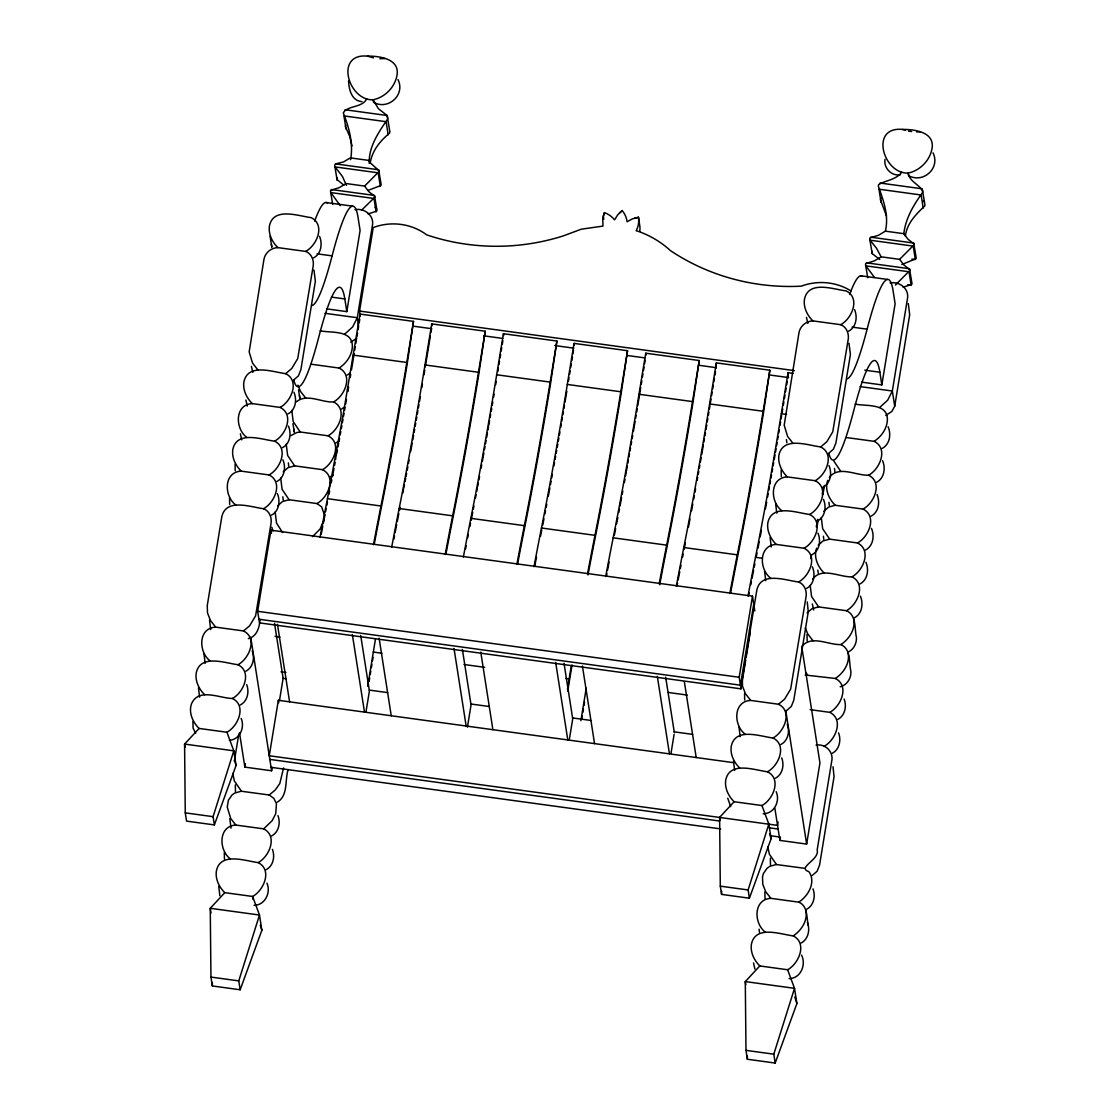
<?xml version="1.0" encoding="UTF-8"?>
<svg xmlns="http://www.w3.org/2000/svg" width="1119" height="1119" viewBox="0 0 1119 1119"><rect width="100%" height="100%" fill="white"/><g stroke="black" fill="none" stroke-linecap="round" stroke-linejoin="round"><path stroke-width="1.5" d="M253.062 899.424L252.6 896.459C263.832 890.416 272.63 869.855 258.195 862.609C245.509 861.029 220.247 851.517 216.359 871.086C215.226 879.142 219.142 887.087 224.779 892.654L252.6 896.459L259.482 915.034L261.86 930.253L240.165 989.769L212.344 985.951L212.358 982.482M761.941 805.54C773.201 799.525 781.971 778.922 767.48 771.774C754.821 770.194 729.602 760.696 725.685 780.209C724.566 788.252 728.483 796.182 734.12 801.722L761.941 805.54L768.837 824.102L771.117 838.691L749.408 898.207L721.587 894.389L721.601 890.92M787.622 969.753C798.854 963.697 807.652 943.149 793.231 935.904C780.544 934.309 755.283 924.798 751.381 944.366C750.262 952.423 754.164 960.368 759.801 965.935L787.622 969.753L794.518 988.329L796.896 1003.533L775.187 1063.05L747.366 1059.245L747.38 1055.776M885.031 159.332C883.437 168.088 891.633 176.396 900.417 174.774M275.148 512.04L276.547 523.188L282.617 532.546M280.701 478.163L282.086 489.325L289.122 499.745L316.943 503.55L321.657 506.893L324.622 515.383M286.24 444.285L287.639 455.447L294.661 465.868L322.482 469.672C336.973 476.876 328.189 497.493 316.943 503.55M291.793 410.421L293.192 421.569L300.214 431.99L328.035 435.795C342.526 443.012 333.742 463.63 322.482 469.672M810.184 585.335L811.569 596.483L818.604 606.904L846.426 610.708C856.72 615.142 854.329 628.57 856.455 637.564C856.692 643.201 853.993 648.992 848.887 651.678M821.276 517.579L822.675 528.727L829.697 539.148L857.518 542.967C872.009 550.17 863.225 570.788 851.965 576.831C839.614 577.404 822.129 566.648 812.646 579.096M192.944 721.503L193.069 728.063L195.671 733.365M198.469 687.737L199.602 697.151M204.008 653.972L205.141 663.385M209.533 620.206L210.666 629.619M229.549 497.969L229.675 504.529M235.074 464.203L235.214 470.763M218.737 886.29L219.856 895.746M224.318 852.524L224.443 859.098M229.857 818.716L230.99 828.158M733.504 761.018L734.637 770.445M739.03 727.252L740.163 736.68M744.555 693.486L744.694 700.06M764.585 571.249L765.718 580.677M770.11 537.484L771.243 546.911M775.635 503.718L776.768 513.145M781.16 469.952L781.3 476.526M764.878 892.011L765.018 898.585M807.009 634.417L807.135 641.005M867.729 277.694L865.56 264.671A1.916 1.413 80.5 0 1 865.742 263.594L874.415 260.853L881.157 256.824L899.62 259.356L913.845 245.047A1.916 1.175 -67.5 0 0 914.013 243.97L907.957 239.214L903.83 233.689C905.523 218.429 913.608 205.001 922.364 192.832A3.958 2.42 -67.5 0 0 922.727 191.181C919.734 184.719 909.467 181.726 908.166 173.067C883.171 174.172 869.337 126.125 902.557 129.426C914.643 129.258 935.47 132.112 931.931 149.121C929.581 160.814 919.86 170.661 908.166 173.067L908.558 175.599C923.189 183.838 940.659 168.116 932.994 152.827M745.688 660.266L741.002 688.842L259.482 622.877L257.664 611.31L270.952 530.182L752.486 596.147L754.793 610.904M234.347 761.186L238.795 734.036M260 619.339C259.594 627.102 256.978 636.683 248.278 638.641M235.34 784.895L235.452 791.595M272.169 767.41L271.609 770.781L244.865 767.116L245.411 763.745M258.195 862.609C269.371 856.539 278.044 836.061 263.664 828.857L235.843 825.053L230.668 818.409L227.255 807.135L228.388 800.225L232.123 794.882L234.822 793.021L241.396 791.175L234.347 780.908L232.71 773.425M733.658 762.668L278.351 700.298L269.259 755.759L777.551 825.388L778.097 822.017M279.484 700.522L283.121 678.282L274.505 623.241M326.748 308.872L346.806 311.628L360.094 230.5L358.108 217.813A264.63 23.443 -82.2 0 0 332.091 255.873A264.63 23.443 -82.2 0 1 311.669 305.599M263.664 828.857L272.211 820.633L275.708 813.765L276.449 803.68L273.861 798.379L269.217 794.994L275.302 789.944L279.806 783.524L283.569 767.928M360.318 315.978L359.549 311.054L373.228 227.549A54.915 52.453 -8.9 0 1 426.731 234.878A211.057 201.602 -8.9 0 0 563.319 235.885L581.321 229.185L602.959 226.094L602.763 218.485L604.442 212.624A23.317 22.268 -8.9 0 1 614.569 219.842L617.66 214.89L622.178 210.582A23.317 22.268 -8.9 0 1 627.102 221.73L632.347 218.89L638.459 217.282L639.704 225.213A23.317 22.268 -8.9 0 1 639.774 231.367M319.992 537.386A522.475 46.299 -82.2 0 1 327.461 498.682L342.68 417.541L360.024 314.075L413.526 321.391L407.106 364.36A522.475 46.299 -82.2 0 1 381.257 507.914A522.475 46.299 -82.2 0 0 374.725 541.666L374.222 544.324M354.163 353.618L353.45 357.968L353.142 356.066M354.723 350.191L355.282 346.778M355.842 343.365L356.401 339.952M356.961 336.525L357.52 333.112M358.08 329.699L358.639 326.272L357.297 317.726L372.277 226.22C374.795 215.995 364.976 207.854 355.031 209.645M359.199 322.845L359.758 319.405M288.17 769.564C284.646 779.957 288.478 795.749 277.204 802.183M373.494 544.715A522.475 46.299 -82.2 0 1 380.964 506.012A522.475 46.299 -82.2 0 0 387.51 472.274L389.678 460.664A522.475 46.299 -82.2 0 0 404.7 375.173L413.526 321.391M367.717 686.283L373.326 652.069A522.475 46.299 -82.2 0 1 375.424 639.341M369.13 681.345L369.69 677.918M370.249 674.505L370.809 671.078M371.382 667.651L371.942 664.238M372.501 660.811L373.061 657.385M366.039 711.53L369.41 690.996L360.71 635.452M391.678 547.205A522.475 46.299 -82.2 0 1 399.161 508.516A522.475 46.299 -82.2 0 0 405.693 474.764L407.875 463.154A522.475 46.299 -82.2 0 0 422.898 377.676L431.724 323.895L485.226 331.224L478.792 374.18A522.475 46.299 -82.2 0 1 452.957 517.733A522.475 46.299 -82.2 0 0 446.425 551.485L445.921 554.143M425.29 366.85L430.339 336.05M430.899 332.637L431.458 329.21M445.194 554.534A522.475 46.299 -82.2 0 1 452.663 515.831A522.475 46.299 -82.2 0 0 459.196 482.093L461.378 470.484A522.475 46.299 -82.2 0 0 476.4 385.006L485.226 331.224M463.378 557.024A522.475 46.299 -82.2 0 1 470.847 518.335A522.475 46.299 -82.2 0 0 477.393 484.583L479.561 472.987A522.475 46.299 -82.2 0 0 494.584 387.496L503.41 333.714L556.912 341.043L550.492 383.999A522.475 46.299 -82.2 0 1 524.657 527.567A522.475 46.299 -82.2 0 0 518.111 561.304L517.607 563.962M497.829 371.536L498.389 368.123M498.948 364.696L499.508 361.269M500.067 357.856L500.627 354.429M501.186 351.016L501.746 347.589M502.305 344.162L502.865 340.749M467.42 727.168L471.057 704.928L462.371 649.37M516.88 564.354A522.475 46.299 -82.2 0 1 524.349 525.664A522.475 46.299 -82.2 0 0 530.896 491.912L533.064 480.317A522.475 46.299 -82.2 0 0 548.086 394.825L556.912 341.043M534.001 566.704A522.475 46.299 -82.2 0 1 541.47 528A522.475 46.299 -82.2 0 0 548.016 494.262L550.184 482.653A522.475 46.299 -82.2 0 0 565.221 397.161L574.033 343.379L627.535 350.709L621.115 393.678A522.475 46.299 -82.2 0 1 595.28 537.232A522.475 46.299 -82.2 0 0 588.734 570.97L587.993 574.97M568.452 381.215L569.011 377.788M569.571 374.375L570.13 370.948M570.69 367.522L571.249 364.109M571.809 360.682L572.368 357.255M572.928 353.842L573.487 350.415M567.459 689.15L569.137 678.897A522.475 46.299 -82.2 0 1 571.236 666.169M567.753 691.052L571.543 668.071A522.475 46.299 -82.2 0 1 572.061 664.91M587.503 574.033A522.475 46.299 -82.2 0 1 594.972 535.33A522.475 46.299 -82.2 0 0 601.518 501.592L603.701 489.982A522.475 46.299 -82.2 0 0 618.723 404.491L627.535 350.709M569.347 739.379L572.718 718.846L564.032 663.301M580.887 720.734L586.216 688.227M581.74 719.209L582.3 715.796M582.873 712.369L583.433 708.942M583.992 705.529L584.552 702.103M605.701 576.523A522.475 46.299 -82.2 0 1 613.17 537.819A522.475 46.299 -82.2 0 0 619.716 504.082L621.884 492.472A522.475 46.299 -82.2 0 0 636.907 406.98L645.733 353.198L699.235 360.528L692.815 403.497A522.475 46.299 -82.2 0 1 666.966 547.051A522.475 46.299 -82.2 0 0 660.434 580.789L659.678 584.789M640.711 387.608L639.299 396.168A522.475 46.299 -82.2 0 1 637.732 405.721M641.271 384.195L641.83 380.768M642.39 377.341L642.949 373.928M643.509 370.501L644.068 367.088M644.628 363.661L645.187 360.234M659.203 583.852A522.475 46.299 -82.2 0 1 666.672 545.149A522.475 46.299 -82.2 0 0 673.218 511.411L675.386 499.801A522.475 46.299 -82.2 0 0 690.409 414.31L699.235 360.528M676.324 586.188A522.475 46.299 -82.2 0 1 683.793 547.499A522.475 46.299 -82.2 0 0 690.339 513.761L692.507 502.151A522.475 46.299 -82.2 0 0 707.53 416.66L716.356 362.878L769.858 370.207L763.438 413.163A522.475 46.299 -82.2 0 1 737.589 556.73A522.475 46.299 -82.2 0 0 731.057 590.468L730.553 593.126M710.495 402.42L711.055 398.993M711.614 395.58L712.174 392.154M712.733 388.727L713.293 385.314M713.852 381.887L714.412 378.474M714.971 375.047L715.531 371.62M716.09 368.207L716.356 362.878M671.008 753.311L674.086 734.484M729.826 593.518A522.475 46.299 -82.2 0 1 737.295 554.828A522.475 46.299 -82.2 0 0 743.841 521.09L746.009 509.481A522.475 46.299 -82.2 0 0 761.032 423.989L769.858 370.207M748.01 596.007A522.475 46.299 -82.2 0 1 755.493 557.318A522.475 46.299 -82.2 0 0 762.025 523.58L764.207 511.97A522.475 46.299 -82.2 0 0 779.23 426.479L788.056 372.697L793.231 373.41M782.181 412.24L782.74 408.813M783.3 405.4L783.859 401.973M784.419 398.546L784.979 395.133M785.552 391.706L786.111 388.293M786.671 384.866L787.23 381.439M787.79 378.026L788.056 372.697M741.002 688.842L739.197 677.275L752.486 596.147M753.716 604.078L740.442 685.192L258.909 619.241M746.233 656.909L750.094 633.382L749.52 629.731M770.376 858.175L770.473 864.875M801.722 646.488L819.933 762.948L806.645 844.076L779.901 840.411L780.447 837.026M801.12 943.051C807.47 939.736 809.778 931.847 808.212 925.189C806.491 917.398 807.862 905.719 798.7 902.152L770.879 898.333L765.69 891.689L762.752 884.178L762.515 876.82L763.424 873.519L767.144 868.176L769.844 866.316L776.418 864.469L769.382 854.189L767.746 846.705M861.77 382.152L881.842 384.908L895.116 303.781L893.144 291.108A264.63 23.443 -82.2 0 0 867.113 329.168A264.63 23.443 -82.2 0 1 846.705 378.893M798.7 902.152C808.226 896.151 816.338 882.108 808.897 871.659C796.42 867.645 819.905 859.882 817.178 849.894L831.669 761.452C833.963 752.094 825.598 743.506 816.045 745.1M885.758 415.485L891.871 411.428L894.71 406.225L909.691 314.733L908.292 303.571M351.506 369.76L353.17 359.647M350.177 377.635L350.709 374.487M879.772 259.496L872.177 253.621L869.757 239.004A1.916 1.413 80.5 0 1 869.953 237.927L878.625 235.2L885.353 231.157C889.129 215.715 883.451 200.427 878.331 186.23A3.958 2.923 80.5 0 1 878.709 184.621C885.549 180.271 896.263 179.907 901.746 172.186M348.61 386.908L347.841 391.454L347.533 389.552M345.659 404.127L346.456 399.497M343.505 416.394L344.051 413.331M344.582 410.281L345.114 407.218M341.337 428.605L341.854 425.682M342.4 422.632L342.973 419.443M338.959 441.767L339.575 438.354M340.19 434.941L340.819 431.528M336.791 453.559L337.406 450.202M338.022 446.831L338.651 443.474M334.581 465.336L335.154 462.315M335.714 459.294L335.98 454.37M534.728 566.312L535.232 563.64A522.475 46.299 -82.2 0 1 536.477 557.094M606.428 576.131L606.932 573.474M677.051 585.797L677.554 583.139M748.751 595.616L749.24 592.958M816.283 526.909L817.709 519.3M332.427 476.652L333.994 468.483M331.224 482.904L331.825 479.827M329 494.276L329.629 491.115M332.707 204.399L330.525 191.391A1.916 1.413 80.5 0 1 330.72 190.3L339.393 187.572L346.121 183.544L364.598 186.076L378.809 171.766A1.916 1.175 -67.5 0 0 378.977 170.675L370.235 162.801C372.221 150.575 380.278 140.742 389.468 133.231A3.958 2.923 80.5 0 0 389.846 131.622L387.132 115.509L378.418 108.697L373.131 99.773C348.149 100.892 334.315 52.845 367.522 56.132C379.621 55.964 400.434 58.831 396.909 75.84C394.545 87.534 384.838 97.367 373.131 99.773L373.536 102.319C388.167 110.557 405.624 94.835 397.972 79.547M905.369 236.067C906.866 223.366 916.153 214.163 924.686 206.008A3.958 2.923 80.5 0 0 924.867 204.329L922.168 188.803L880.01 183.026M324.076 519.957L319.992 529.147L312.467 536.644M827.724 480.387C824.521 489.255 828.829 499.004 835.25 505.27L863.071 509.089C877.548 516.293 868.778 536.91 857.518 542.967M816.632 548.142C813.415 557.01 817.737 566.76 824.144 573.026M199.098 728.441L184.579 744.079L185.264 812.856L186.551 821.108L214.372 824.913L213.086 816.674L233.801 750.821L226.919 732.246L199.098 728.441C192.692 722.203 188.356 712.467 191.573 703.613C198.804 687.472 219.911 698.354 232.444 698.48C246.935 705.627 238.165 726.245 226.919 732.246M240.165 989.769L238.767 980.887L259.482 915.034L210.26 908.292L210.945 977.069L212.344 985.951M749.408 898.207L748.121 889.955L768.837 824.102M775.187 1063.05L773.802 1054.168L794.518 988.329L745.296 981.587L745.981 1050.363L747.366 1059.245M604.442 212.624L603.295 216.009L603.798 219.184M214.372 824.913L236.081 765.41L233.801 750.821L184.579 744.079L185.069 747.254M881.073 197.741L880.835 198.301A3.958 2.42 -67.5 0 0 880.485 199.951L886.514 215.883M872.205 251.341L872.093 251.621A1.916 1.175 -67.5 0 0 871.897 252.698L872.177 253.621M337.323 177.781L337.057 178.327A1.916 1.175 -67.5 0 0 336.875 179.418L343.827 185.181M895.424 285.023L909.635 270.714A1.916 1.175 -67.5 0 0 909.803 269.623L903.76 264.881L899.62 259.356M361.549 210.218L374.613 197.42A1.916 1.175 -67.5 0 0 374.781 196.343L368.724 191.587L364.598 186.076M283.163 471.938L288.031 467.658L294.661 465.868M277.624 505.816L282.492 501.536L289.122 499.745M829.291 477.477C838.774 465.028 856.259 475.785 868.61 475.211C883.101 482.415 874.317 503.032 863.071 509.089M823.738 511.355L828.619 507.061L835.25 505.27M818.199 545.233L823.066 540.939L829.697 539.148M807.107 612.974L811.974 608.694L818.604 606.904M801.554 646.852C811.037 634.403 828.522 645.159 840.873 644.586C851.167 649.02 848.775 662.448 850.902 671.442C851.321 678.254 846.971 685.108 840.201 686.786M224.779 892.654L210.26 908.292L211.001 913.048M721.587 894.389L720.3 886.15L719.601 817.36L734.12 801.722M759.801 965.935L745.296 981.587L745.786 984.748M356.849 338.148L350.723 342.204M366.71 98.892C361.969 108.151 347.31 105.214 343.309 112.935C349.128 127.664 353.478 143.68 350.597 159.667M619.422 212.988L622.178 210.582M368.095 190.384L380.95 185.46A1.916 1.413 80.5 0 0 381.117 184.369L378.684 169.78L335.588 163.878L334.917 164.647A1.916 1.413 80.5 0 0 334.735 165.724L337.155 180.327M368.137 213.911L376.753 211.113A1.916 1.413 80.5 0 0 376.921 210.022L374.473 195.433L331.392 189.531M311.306 364.234L339.127 368.053C346.498 363.199 352.261 355.059 352.359 346.009C352.219 329.601 330.832 333.126 320.132 330.804M296.423 401.763C307.096 393.035 321.643 402.742 333.588 401.931C344.834 395.874 353.618 375.257 339.127 368.053M328.035 435.795C339.295 429.752 348.065 409.134 333.588 401.931M846.342 437.529L874.163 441.334C881.534 436.494 887.297 428.339 887.395 419.289C887.255 402.896 865.868 406.421 855.154 404.099M868.61 475.211C879.87 469.155 888.654 448.537 874.163 441.334M846.426 610.708C857.672 604.666 866.456 584.048 851.965 576.831M840.873 644.586C849.041 639.243 855.559 629.451 853.727 619.366M805.176 675.023L835.334 678.464C843.488 673.106 850.02 663.329 848.174 653.244M810.142 709.656L829.78 712.341C841.04 706.285 849.825 685.667 835.334 678.464M824.227 746.219C835.487 740.163 844.272 719.545 829.78 712.341M793.231 935.904C801.33 930.546 807.778 920.797 805.946 910.768M305.655 251.411C316.901 245.411 325.685 224.793 311.18 217.645C298.535 216.079 273.302 206.581 269.399 226.08C268.28 234.137 272.197 242.054 277.834 247.607L305.655 251.411C311.669 253.635 314.257 260.615 313.096 266.588L297.724 358.556L291.737 368.529L285.639 373.648C272.98 372.081 247.761 362.584 243.858 382.083C242.725 390.139 246.642 398.07 252.293 403.609L280.114 407.414C294.605 414.562 285.821 435.179 274.575 441.18C261.93 439.613 236.696 430.116 232.794 449.614C231.675 457.671 235.591 465.588 241.228 471.141L269.05 474.946C283.541 482.093 274.77 502.711 263.524 508.711C250.866 507.145 225.646 497.647 221.744 517.146L207.253 605.617L207.505 612.96L210.442 620.458L215.687 627.144L243.508 630.948C257.999 638.096 249.215 658.713 237.969 664.714C225.325 663.147 200.091 653.65 196.189 673.148C195.07 681.205 198.986 689.136 204.623 694.675M280.114 407.414C291.36 401.413 300.13 380.796 285.639 373.648M269.05 474.946C280.296 468.945 289.08 448.327 274.575 441.18M243.508 630.948L249.607 625.829L255.594 615.856L270.966 523.888C272.113 517.915 269.539 510.935 263.524 508.711M232.444 698.48C243.69 692.479 252.474 671.862 237.969 664.714M840.691 324.692C851.937 318.691 860.707 298.074 846.216 290.94C833.557 289.359 808.338 279.862 804.435 299.374C803.302 307.417 807.219 315.348 812.87 320.887L840.691 324.692C846.705 326.93 849.279 333.896 848.132 339.882L832.76 431.85L826.773 441.809L820.675 446.943C808.016 445.376 782.782 435.864 778.88 455.377C777.761 463.42 781.677 471.351 787.314 476.89L815.136 480.708C829.641 487.856 820.856 508.46 809.61 514.474C796.952 512.894 771.732 503.396 767.83 522.909C766.697 530.952 770.613 538.882 776.264 544.421L804.085 548.24C818.576 555.374 809.806 575.991 798.546 582.006C785.902 580.425 760.668 570.928 756.766 590.44L742.275 678.911L742.526 686.241L745.464 693.752L750.709 700.424L778.53 704.243C793.035 711.39 784.251 731.994 773.005 738.008C760.347 736.428 735.127 726.93 731.225 746.443C730.092 754.486 734.008 762.417 739.659 767.956M815.136 480.708C826.381 474.694 835.166 454.09 820.675 446.943M804.085 548.24C815.331 542.225 824.102 521.608 809.61 514.474M778.53 704.243L784.629 699.109L790.629 689.15L805.988 597.182C807.149 591.196 804.561 584.23 798.546 582.006M767.48 771.774C778.726 765.76 787.496 745.156 773.005 738.008M347.142 375.131L349.841 373.27M290.884 435.641L296.731 432.549L300.214 431.99M341.603 409.008L344.302 407.148M336.05 442.886L338.749 441.026M330.511 476.764L333.21 474.904M271.623 835.963C278.841 832.2 280.715 822.731 277.946 815.555M266.084 869.757C273.302 865.994 275.176 856.525 272.407 849.363M882.178 448.425C889.899 444.397 891.297 434.186 888.122 426.759M876.625 482.303C884.346 478.275 885.744 468.064 882.569 460.636M871.086 516.181C878.807 512.152 880.205 501.941 877.03 494.514M865.533 550.044C873.254 546.03 874.652 535.819 871.477 528.378M859.993 583.922C867.715 579.908 869.099 569.697 865.938 562.256M854.44 617.8C862.162 613.785 863.56 603.561 860.385 596.133M837.795 719.433C845.027 715.67 846.901 706.201 844.132 699.025M832.256 753.297C839.474 749.534 841.348 740.065 838.579 732.903M806.645 909.243C813.877 905.481 815.751 896.011 812.981 888.85M313.572 257.888C321.293 253.887 322.678 243.69 319.502 236.277M293.556 380.124L298.423 375.858L300.885 369.648L315.376 281.177L313.977 270.043M288.017 413.89C295.738 409.904 297.136 399.693 293.961 392.279M282.492 447.656C290.213 443.67 291.611 433.459 288.422 426.045M276.966 481.422C284.688 477.435 286.072 467.224 282.897 459.811M271.441 515.188C279.149 511.187 280.547 500.99 277.372 493.577M245.886 671.19C253.104 667.456 254.978 658 252.209 650.852M240.361 704.956C247.579 701.221 249.453 691.766 246.684 684.618M848.594 331.168C856.315 327.182 857.714 316.971 854.538 309.571M828.578 453.419L833.445 449.139L835.921 442.928L850.412 354.457L848.999 343.337M823.052 487.185C830.774 483.184 832.172 472.987 828.983 465.574M817.527 520.95C825.249 516.95 826.633 506.753 823.458 499.34M811.988 554.702C819.709 550.716 821.108 540.519 817.933 533.106M806.463 588.468C814.184 584.482 815.583 574.271 812.394 566.871M786.447 710.719L791.315 706.453L793.777 700.242L808.268 611.757L807.261 601.896M780.922 744.485C788.14 740.75 790.014 731.28 787.23 724.133M775.383 778.251C782.615 774.502 784.489 765.046 781.705 757.899M812.24 875.464L817.094 871.267L819.556 865.113L834.047 776.67L833.026 766.781M344.68 334.175L352.625 326.944L357.297 317.726L325.042 313.306M879.702 407.456L887.661 400.224L892.333 391.007L907.313 299.514C909.817 289.275 900.012 281.135 890.053 282.925M901.83 264.532L915.985 258.741A1.916 1.413 80.5 0 0 916.153 257.65L913.705 243.061L870.624 237.158M903.173 287.205L911.789 284.408A1.916 1.413 80.5 0 0 911.943 283.317L909.509 268.728L866.414 262.825M634.837 218.065L638.459 217.282A23.317 22.268 -8.9 0 1 636.865 229.381L636.151 230.738L638.096 231.297A93.632 89.436 -8.9 0 1 670.337 250.544A211.057 201.602 -8.9 0 0 801.26 286.17A54.915 52.453 -8.9 0 1 850.944 290.898M235.843 825.053C218.149 825.948 218.639 850.076 230.248 858.791M254.055 905.327C265.035 905.285 271.12 892.57 266.937 883.157M770.879 898.333C753.185 899.242 753.66 923.371 765.284 932.071M789.091 978.621C800.714 978.538 806.351 964.774 801.596 955.178M277.834 247.607C271.008 247.789 264.811 253.006 263.874 259.846L249.159 351.912L252.572 363.157L257.818 369.843M252.293 403.609C234.472 404.421 235.018 428.717 246.753 437.375M812.87 320.887C806.03 321.083 799.847 326.3 798.91 333.14L784.195 425.192L787.608 436.452L792.839 443.124M241.228 471.141C223.422 471.952 223.954 496.249 235.703 504.907M787.314 476.89C769.508 477.715 770.054 501.997 781.789 510.656M215.687 627.144C197.867 627.955 198.413 652.251 210.148 660.909M776.264 544.421C758.444 545.233 758.99 569.529 770.725 578.187M229.367 740.302C239.858 739.729 245.075 727.322 241.144 718.384M750.709 700.424C732.903 701.249 733.449 725.532 745.184 734.19M763.228 813.779C774.222 813.793 780.391 801.092 776.18 791.665M335.588 163.878L343.589 161.905L350.317 157.877L368.794 160.409L370.235 162.801M379.859 58.72L385.02 58.538M916.615 131.944L920.056 131.818M908.474 131.119L911.677 131.566M344.974 109.732L387.132 115.509L387.692 117.887A3.958 2.42 -67.5 0 1 387.342 119.551C378.418 132.476 368.487 147.121 369.27 163.458M885.353 231.157L903.83 233.689M911.887 259.062L915.342 259.538L913.244 246.11L870.078 240.193L876.429 248.124L881.157 256.824M325.741 202.483L352.499 206.148M860.777 275.778L887.521 279.442M907.691 284.716L911.132 285.191L909.034 271.777L865.882 265.86L874.317 277.204M317.041 253.817L332.091 255.873M852.063 327.098L867.113 329.168M331.448 297.108L344.82 298.941L346.806 311.628M864.805 370.165L879.856 372.221L881.842 384.908M359.549 311.054L794.308 370.613M860.077 386.587L892.333 391.007L894.71 406.225M412.757 326.105L431.808 328.706M483.772 335.826L502.823 338.442M554.786 345.561L573.837 348.163M627.535 355.52L644.866 357.898M698.55 365.242L715.88 367.619M769.578 374.977L788.629 377.579M353.296 355.129L406.798 362.458M424.996 364.948L478.498 372.277M496.696 374.767L550.198 382.097M567.319 384.446L620.821 391.776M639.005 394.266L692.507 401.595M709.628 403.945L763.13 411.274M781.328 413.764L786.503 414.464M327.461 498.682L380.964 506.012M399.161 508.516L452.663 515.831M470.847 518.335L524.349 525.664M541.47 528L594.972 535.33M613.17 537.819L666.672 545.149M683.793 547.499L737.295 554.828M755.493 557.318L762.389 558.269M257.664 611.31L739.197 677.275M275.106 636.361L280.016 637.033M373.326 652.069L381.943 653.244M463.993 664.49L484.709 667.33M565.682 678.422L569.137 678.897M668.309 692.479L687.29 695.081M281.023 671.806L285.932 672.477M283.121 678.282L286.324 678.715M369.256 690.087L387.65 692.605M470.917 704.005L489.311 706.523M572.578 717.936L590.958 720.454M674.225 731.854L692.619 734.372M269.833 759.409L719.335 820.982M769.466 827.85L778.111 829.025M271.078 767.326L720.58 828.899M770.711 835.767L779.356 836.956M241.382 791.245L269.217 794.994M776.418 864.539L804.239 868.274M185.264 812.856L213.086 816.674M720.3 886.15L748.121 889.955M210.945 977.069L238.767 980.887M745.981 1050.363L773.802 1054.168M361.941 101.619C351.478 100.878 348.96 89.408 348.541 80.848M902.557 129.426L905.509 130.266M367.522 56.132L373.438 57.838M375.173 207.337L376.571 208.833M923.371 201.014L924.21 201.924M840.789 471.407L833.767 460.972M813.051 640.781L807.82 634.067L805.26 627.829M805.596 672.519L807.512 674.659M305.753 398.112L300.521 391.412L297.962 385.16M730.693 806.645L727.728 798.183M345.813 125.006A3.958 2.42 -67.5 0 0 345.449 126.671L349.66 136.252L352.037 145.946M340.246 205.658L330.846 192.58L374.012 198.483L376.11 211.911M807.848 323.377L806.463 317.348M252.796 372.319L251.411 366.291M247.271 406.085L245.886 400.056M241.746 439.851L240.361 433.822M813.681 609.995L812.31 603.938M754.891 969.026L753.507 962.983M769.536 833.711L771.117 838.691M794.798 996.903L796.896 1003.533M234.5 760.416L236.081 765.41M260.279 925.273L261.86 930.253M271.847 527.343L272.994 531.133M807.442 922.643L808.212 925.189M923.203 208.106L921.147 194.986L878.988 189.209L881.045 202.329M785.748 710.495L806.645 844.076M774.852 808.212L779.901 840.411M719.601 817.36L720.104 820.535M645.733 353.198L646.027 355.101M684.352 681.709L696.2 757.535M665.679 677.219L674.365 732.777M657.329 676.324L669.456 753.87M574.033 343.379L574.341 345.281M582.426 666.071L594.553 743.617M555.667 662.406L567.795 739.953M503.41 333.714L503.704 335.616M431.724 323.895L432.018 325.797M480.764 652.139L492.892 729.686M388.167 134.826L386.125 121.691L343.967 115.928L346.009 129.049M454.02 648.474L466.147 726.021M380.306 186.244L378.208 172.83L335.057 166.913L342.484 176.536L346.4 185.32M379.117 638.222L391.244 715.768M352.359 634.557L364.486 712.104M298.521 389.846L299.85 398.336L299.458 395.161M270.085 236.207L271.819 247.229L271.427 244.054M292.968 423.723L294.297 432.214L293.919 429.025M270.952 530.182L271.455 533.357M277.456 624.29L289.583 701.837M278.351 700.298L278.729 702.732M250.726 637.243L271.609 770.781M239.508 732.875L244.865 767.116M834.494 468.441L834.872 471.631M828.941 502.319L829.333 505.494M823.402 536.197L823.78 539.372M817.849 570.075L818.227 573.25M786.447 439.585L786.825 442.76M759.102 929.204L759.479 932.393M288.366 462.902L288.744 466.091M282.827 496.78L283.205 499.969M496.207 381.453A522.475 46.299 -82.2 0 1 495.675 384.642M494.094 394.14A522.475 46.299 -82.2 0 1 493.563 397.287M492.78 402.001A522.475 46.299 -82.2 0 1 492.248 405.134M491.717 408.267A522.475 46.299 -82.2 0 1 491.185 411.386M490.64 414.492A522.475 46.299 -82.2 0 1 490.108 417.597M489.576 420.688A522.475 46.299 -82.2 0 1 488.779 425.318M488.513 426.857A522.475 46.299 -82.2 0 1 487.968 429.934M487.436 432.997A522.475 46.299 -82.2 0 1 486.625 437.571M486.094 440.606A522.475 46.299 -82.2 0 1 485.548 443.642M485.017 446.663A522.475 46.299 -82.2 0 1 484.471 449.67M483.898 452.887A522.475 46.299 -82.2 0 1 482.345 461.42M481.729 464.805A522.475 46.299 -82.2 0 1 481.1 468.176M479.547 476.554A522.475 46.299 -82.2 0 1 478.932 479.883M478.317 483.198A522.475 46.299 -82.2 0 1 477.687 486.485M477.379 488.136A522.475 46.299 -82.2 0 1 476.75 491.409M476.134 494.668A522.475 46.299 -82.2 0 1 475.505 497.927M473.952 505.984A522.475 46.299 -82.2 0 1 473.323 509.173M472.708 512.348A522.475 46.299 -82.2 0 1 471.155 520.237M465.546 549.051A522.475 46.299 -82.2 0 1 466.161 545.792M467.728 537.693A522.475 46.299 -82.2 0 1 468.343 534.49M469.896 526.531A522.475 46.299 -82.2 0 1 470.526 523.37M781.621 415.667A522.475 46.299 -82.2 0 1 781.104 418.856M780.572 422.031A522.475 46.299 -82.2 0 1 780.055 425.206M779.258 429.962A522.475 46.299 -82.2 0 1 778.726 433.123M778.209 436.27A522.475 46.299 -82.2 0 1 777.677 439.417M777.145 442.564A522.475 46.299 -82.2 0 1 776.614 445.698M776.082 448.817A522.475 46.299 -82.2 0 1 775.551 451.936M775.019 455.041A522.475 46.299 -82.2 0 1 774.208 459.685M773.677 462.776A522.475 46.299 -82.2 0 1 773.145 465.854M772.614 468.917A522.475 46.299 -82.2 0 1 772.068 471.98M771.537 475.029A522.475 46.299 -82.2 0 1 770.991 478.079M770.459 481.114A522.475 46.299 -82.2 0 1 769.914 484.135M769.382 487.157A522.475 46.299 -82.2 0 1 768.837 490.164M768.221 493.591A522.475 46.299 -82.2 0 1 767.606 497.004M766.669 502.095A522.475 46.299 -82.2 0 1 765.438 508.851M761.396 530.406A522.475 46.299 -82.2 0 1 760.151 536.91M759.214 541.75A522.475 46.299 -82.2 0 1 757.969 548.156M757.031 552.926A522.475 46.299 -82.2 0 1 756.402 556.087M750.807 584.775A522.475 46.299 -82.2 0 1 751.422 581.53M752.052 578.299A522.475 46.299 -82.2 0 1 753.605 570.284M754.234 567.095A522.475 46.299 -82.2 0 1 754.849 563.934M823.668 486.541A522.475 46.299 -82.2 0 1 822.311 494.08M824.493 485.408A522.475 46.299 -82.2 0 1 822.885 494.486M818.003 521.202A522.475 46.299 -82.2 0 1 817.066 526.196M811.471 555.486A522.475 46.299 -82.2 0 1 810.841 558.675M321.223 534.336A522.475 46.299 -82.2 0 1 322.776 526.154M323.405 522.895A522.475 46.299 -82.2 0 1 324.958 514.838M325.587 511.649A522.475 46.299 -82.2 0 1 326.202 508.474M326.832 505.312A522.475 46.299 -82.2 0 1 327.447 502.165M709.936 405.847A522.475 46.299 -82.2 0 1 709.404 409.036M708.886 412.212A522.475 46.299 -82.2 0 1 708.355 415.387M707.823 418.562A522.475 46.299 -82.2 0 1 707.306 421.723M706.774 424.884A522.475 46.299 -82.2 0 1 705.977 429.598M705.446 432.745A522.475 46.299 -82.2 0 1 704.914 435.864M704.383 438.998A522.475 46.299 -82.2 0 1 703.851 442.103M703.319 445.222A522.475 46.299 -82.2 0 1 701.711 454.496M701.179 457.559A522.475 46.299 -82.2 0 1 700.382 462.161M699.837 465.21A522.475 46.299 -82.2 0 1 699.305 468.26M698.76 471.295A522.475 46.299 -82.2 0 1 698.228 474.316M697.683 477.337A522.475 46.299 -82.2 0 1 697.137 480.345M695.598 488.877A522.475 46.299 -82.2 0 1 694.983 492.276M694.353 495.661A522.475 46.299 -82.2 0 1 693.738 499.032M692.801 504.054A522.475 46.299 -82.2 0 1 691.57 510.712M690.003 518.936A522.475 46.299 -82.2 0 1 688.451 527.091M685.332 543.107A522.475 46.299 -82.2 0 1 684.087 549.401M678.17 579.852A522.475 46.299 -82.2 0 1 679.737 571.711M680.352 568.48A522.475 46.299 -82.2 0 1 680.981 565.263M682.534 557.276A522.475 46.299 -82.2 0 1 683.163 554.115M424.772 370.039A522.475 46.299 -82.2 0 1 423.989 374.809M422.409 384.321A522.475 46.299 -82.2 0 1 421.877 387.468M420.282 396.881A522.475 46.299 -82.2 0 1 419.485 401.567M418.954 404.672A522.475 46.299 -82.2 0 1 418.422 407.778M417.891 410.869A522.475 46.299 -82.2 0 1 417.345 413.96M416.814 417.037A522.475 46.299 -82.2 0 1 416.282 420.115M415.736 423.178A522.475 46.299 -82.2 0 1 415.205 426.227M414.659 429.262A522.475 46.299 -82.2 0 1 414.128 432.298M413.582 435.333A522.475 46.299 -82.2 0 1 412.771 439.851M412.198 443.068A522.475 46.299 -82.2 0 1 410.645 451.586M409.106 460.035A522.475 46.299 -82.2 0 1 408.477 463.392M407.862 466.735A522.475 46.299 -82.2 0 1 407.232 470.064M406.617 473.365A522.475 46.299 -82.2 0 1 406.001 476.666M405.679 478.317A522.475 46.299 -82.2 0 1 405.064 481.59M404.435 484.849A522.475 46.299 -82.2 0 1 403.819 488.108M403.497 489.716A522.475 46.299 -82.2 0 1 402.882 492.947M400.084 507.271A522.475 46.299 -82.2 0 1 399.455 510.418M393.846 539.232A522.475 46.299 -82.2 0 1 394.475 535.973M395.091 532.714A522.475 46.299 -82.2 0 1 396.658 524.671M397.273 521.468A522.475 46.299 -82.2 0 1 398.826 513.551M540.533 536.197A522.475 46.299 -82.2 0 1 541.778 529.902M566.829 391.132A522.475 46.299 -82.2 0 1 564.983 402.225M564.452 405.386A522.475 46.299 -82.2 0 1 563.934 408.533M563.403 411.68A522.475 46.299 -82.2 0 1 562.871 414.813M562.339 417.933A522.475 46.299 -82.2 0 1 561.808 421.052M561.276 424.171A522.475 46.299 -82.2 0 1 560.731 427.276M559.934 431.906A522.475 46.299 -82.2 0 1 559.402 434.997M558.871 438.075A522.475 46.299 -82.2 0 1 558.325 441.138M557.794 444.187A522.475 46.299 -82.2 0 1 557.248 447.236M556.716 450.286A522.475 46.299 -82.2 0 1 556.171 453.307M555.639 456.328A522.475 46.299 -82.2 0 1 555.094 459.349M554.52 462.567A522.475 46.299 -82.2 0 1 553.891 465.98M552.352 474.47A522.475 46.299 -82.2 0 1 551.723 477.855M551.107 481.212A522.475 46.299 -82.2 0 1 550.492 484.555M549.863 487.884A522.475 46.299 -82.2 0 1 548.31 496.165M546.757 504.347A522.475 46.299 -82.2 0 1 546.128 507.592M545.512 510.823A522.475 46.299 -82.2 0 1 544.883 514.055M543.96 518.852A522.475 46.299 -82.2 0 1 542.701 525.189M637.201 408.883A522.475 46.299 -82.2 0 1 636.683 412.058M636.151 415.205A522.475 46.299 -82.2 0 1 635.62 418.352M635.088 421.499A522.475 46.299 -82.2 0 1 633.494 430.885M632.697 435.543A522.475 46.299 -82.2 0 1 632.165 438.648M631.634 441.739A522.475 46.299 -82.2 0 1 631.088 444.816M630.557 447.894A522.475 46.299 -82.2 0 1 630.025 450.957M629.479 454.02A522.475 46.299 -82.2 0 1 628.948 457.056M628.402 460.105A522.475 46.299 -82.2 0 1 627.871 463.126M627.325 466.147A522.475 46.299 -82.2 0 1 626.514 470.665M626.206 472.386A522.475 46.299 -82.2 0 1 625.591 475.799M624.975 479.212A522.475 46.299 -82.2 0 1 624.36 482.597M622.807 491.031A522.475 46.299 -82.2 0 1 622.178 494.374M621.563 497.717A522.475 46.299 -82.2 0 1 620.01 505.984M619.38 509.271A522.475 46.299 -82.2 0 1 618.765 512.544M617.828 517.412A522.475 46.299 -82.2 0 1 616.583 523.874M615.646 528.672A522.475 46.299 -82.2 0 1 614.401 535.008M607.547 570.186A522.475 46.299 -82.2 0 1 609.1 562.032M849.699 294.395A264.63 23.443 -82.2 0 1 862.525 276.365M879.856 372.221A264.63 23.443 -82.2 0 0 853.825 410.295A264.63 23.443 -82.2 0 1 828.857 453.573M314.663 221.114A264.63 23.443 -82.2 0 1 327.489 203.085M344.82 298.941A264.63 23.443 -82.2 0 0 318.803 337.001A264.63 23.443 -82.2 0 1 293.835 380.278"/></g></svg>
